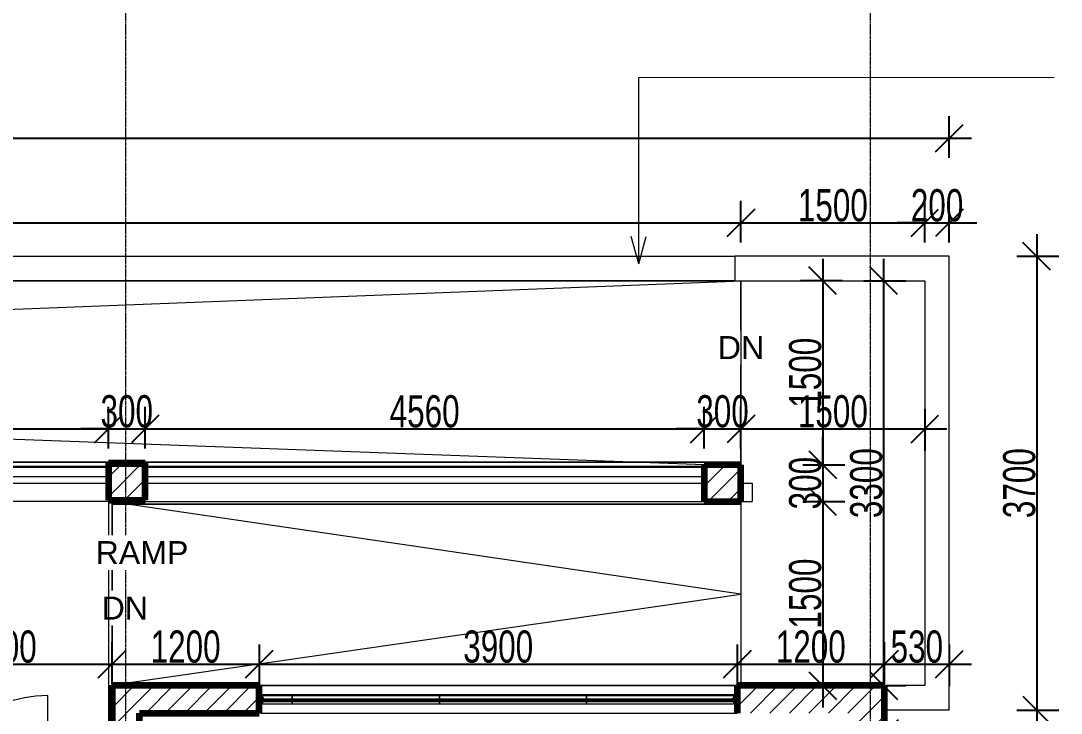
# Model space of a CAD drawing. Header units: millimetres. Extents: x -35190 to 411743, y -233114 to 23872.
# Drawn here: x 262557 to 271044, y 6556 to 12200 of the extents above; entities that cross this region are included whole.
import ezdxf

# ---------------------------------------------------------------- set-up
doc = ezdxf.new("R2010")
doc.units = ezdxf.units.MM
doc.linetypes.add('Grid Line', pattern=[22.225, 12.7, -3.175, 3.175, -3.175])
for name, color, linetype, lineweight in [('A-ANNO-DIMS', 211, 'Continuous', 9), ('A-DETL-THIN', 151, 'Continuous', 18), ('A-DOOR', 31, 'Continuous', 18), ('A-FLOR', 192, 'Continuous', 18), ('A-FLOR-HRAL', 11, 'Continuous', 18), ('A-FLOR-LEVL', 51, 'Continuous', 18), ('A-FLOR-LEVL-TEXT', 2, 'Continuous', 18), ('A-GLAZ-CURT', 52, 'Continuous', 18), ('A-GLAZ-CWMG', 51, 'Continuous', 18), ('A-WALL', 113, 'Continuous', 18), ('A-WALL-PATT', 111, 'Continuous', 18), ('G-ANNO-TEXT', 231, 'Continuous', 9), ('Q-CASE', 31, 'Continuous', 18), ('S-GRID', 1, 'Continuous', 9)]:
    doc.layers.add(name, color=color, linetype=linetype, lineweight=lineweight)
doc.styles.add('Arial', font='arial.ttf', dxfattribs={"height": 187.5})
doc.styles.add('Arial_8', font='arial.ttf', dxfattribs={"width": 0.7, "height": 262.5})
doc.dimstyles.new('small_3_5mm', dxfattribs={"dimscale": 304.8, "dimtxt": 267.818092, "dimasz": 0.738189, "dimexe": 0.590551, "dimexo": 0.0625, "dimgap": 0.024606, "dimtad": 1, "dimdec": 0, "dimzin": 0, "dimdsep": 46, "dimtxsty": 'Arial_8', "dimblk1": 'OBLIQUE', "dimblk2": 'OBLIQUE', "dimsah": 1, "dimcen": 0.09, "dimdle": 0.590551, "dimazin": 0, "dimtfac": 1, "dimtdec": 4, "dimtix": 1, "dimtmove": 0, "dimatfit": 3, "dimfxl": 0.590551, "dimfxlon": 1, "dimtvp": 1, "dimtolj": 1, "dimtzin": 0, "dimarcsym": 2})
pattern_1 = [(45, (247326.97, -1578.69), (-79.5495, 79.5495), [])]

# ---------------------------------------------------------------- blocks, each defined once
blk = doc.blocks.new('Double - Offset 1 - 1200 x 2100mm Sgl Swing-501791-SECOND FLOOR')
at = {"layer": 'A-DOOR'}
for p, q in [((834, 112.5), (834, 1057)), ((-366, 112.5), (-366, 368))]:
    blk.add_line(p, q, dxfattribs=at)
for centre, radius, start, end in [((834, 112.5), 944.5, 90, 180), ((-366, 112.5), 255.5, 360, 90)]:
    blk.add_arc(centre, radius, start, end, dxfattribs=at)
blk = doc.blocks.new('Top Rail Type - Top Rail_Internal_-623587-SECOND FLOOR')
at = {"layer": 'A-FLOR-HRAL'}
for p, q in [((21103.9, 10179.7), (1223.9, 10179.7)), ((11383.9, 10139.7), (15943.9, 10139.7)), ((16243.9, 10139.7), (20803.9, 10139.7)), ((21103.9, 10162), (21103.9, 10159.7))]:
    blk.add_line(p, q, dxfattribs=at)
blk = doc.blocks.new('Top Rail Type - Top Rail_Internal_-V25-SECOND FLOOR')
at = {"layer": 'A-FLOR-HRAL'}
for p, q in [((1223.9, 10179.7), (21103.9, 10179.7)), ((11383.9, 10139.7), (15943.9, 10139.7)), ((16243.9, 10139.7), (20803.9, 10139.7)), ((21103.9, 10179.7), (21103.9, 10159.7))]:
    blk.add_line(p, q, dxfattribs=at)
blk = doc.blocks.new('Top Rail Type - Top Rail_Internal_-623651-SECOND FLOOR')
at = {"layer": 'A-FLOR-HRAL'}
for p, q in [((15973.9, 9857.4), (15973.9, 9859.7)), ((21103.9, 9859.7), (21103.9, 9857.4)), ((15973.9, 9839.7), (21103.9, 9839.7))]:
    blk.add_line(p, q, dxfattribs=at)
blk = doc.blocks.new('Top Rail Type - Top Rail_Internal_-V26-SECOND FLOOR')
at = {"layer": 'A-FLOR-HRAL'}
for p, q in [((15973.9, 9839.7), (15973.9, 9859.7)), ((21103.9, 9839.7), (21103.9, 9859.7)), ((21103.9, 9839.7), (15973.9, 9839.7))]:
    blk.add_line(p, q, dxfattribs=at)
blk = doc.blocks.new('Top Rail Type - Top Rail_Internal_-623928-SECOND FLOOR')
at = {"layer": 'A-FLOR-HRAL'}
for p, q in [((21103.9, 10179.7), (1223.9, 10179.7)), ((11383.9, 10139.7), (15943.9, 10139.7)), ((16243.9, 10139.7), (20803.9, 10139.7)), ((21103.9, 10162), (21103.9, 10159.7))]:
    blk.add_line(p, q, dxfattribs=at)
blk = doc.blocks.new('Top Rail Type - Top Rail_Internal_-V27-SECOND FLOOR')
at = {"layer": 'A-FLOR-HRAL'}
for p, q in [((1223.9, 10179.7), (21103.9, 10179.7)), ((11383.9, 10139.7), (15943.9, 10139.7)), ((16243.9, 10139.7), (20803.9, 10139.7)), ((21103.9, 10179.7), (21103.9, 10159.7))]:
    blk.add_line(p, q, dxfattribs=at)
blk = doc.blocks.new('Casework 2 - Casework 2-644764-SECOND FLOOR')
at = {"layer": 'Q-CASE'}
for p, q in [((1174, 11859.7), (21055, 11859.7)), ((22803.9, 11859.7), (21055, 11859.7)), ((21055, 11859.7), (21055, 11659.7)), ((22803.9, 8159.7), (22803.9, 11859.7)), ((21055, 11659.7), (1174, 11659.7)), ((21055, 11659.7), (22603.9, 11659.7)), ((22603.9, 11659.7), (22603.9, 8359.7)), ((15943.9, 10060.2), (11383.9, 10060.2)), ((20803.9, 10060.2), (16243.9, 10060.2)), ((13998.9, 10009.7), (15943.9, 10009.7)), ((16243.9, 10009.7), (20803.9, 10009.7)), ((21103.9, 10009.7), (21195, 10009.7)), ((21195, 10009.7), (21195, 9859.7)), ((16019.6, 9859.7), (14148.9, 9859.7)), ((16019.6, 9871.6), (16019.6, 9859.7)), ((16019.6, 9859.7), (20803.9, 9859.7)), ((21103.9, 9859.7), (21195, 9859.7)), ((22603.9, 8359.7), (22273.9, 8359.7)), ((22803.9, 8159.7), (22273.9, 8159.7))]:
    blk.add_line(p, q, dxfattribs=at)
blk = doc.blocks.new('grill panel - grill panel-704256-SECOND FLOOR')
at = {"layer": 'A-GLAZ-CURT'}
for p, q in [((600, 0.4), (600, -32.3)), ((-600, -32.3), (-600, -15)), ((-600, -39.4), (-600, -32.3)), ((600, -32.3), (-600, -32.3)), ((600, -39.4), (-600, -39.4)), ((600, -32.3), (600, -39.4))]:
    blk.add_line(p, q, dxfattribs=at)
blk = doc.blocks.new('Rectangular Mullion - 30mm Square-V42-SECOND FLOOR')
at = {"layer": 'A-GLAZ-CWMG', "lineweight": 35}
for p, q in [((-30, 15), (0, 15)), ((-30, -14.6), (-30, 15)), ((0, 15), (0, -15)), ((0, -15), (-30, -15))]:
    blk.add_line(p, q, dxfattribs=at)
blk = doc.blocks.new('grill panel - grill panel-V43-SECOND FLOOR')
at = {"layer": 'A-GLAZ-CURT'}
h = blk.add_hatch(dxfattribs=at)
h.set_pattern_fill('FP_24', color=256, style=0, pattern_type=2)
h.set_pattern_definition([(225, (20443.9, 8247.18), (79.5495, -79.5495), [])])
h.paths.add_polyline_path([(-600, 14.6), (-600, 0.4), (600, 0.4), (600, 14.6), (-567.8, 14.6)])
for p, q in [((-600, 15), (-600, 39.4)), ((-600, 39.4), (600, 39.4)), ((600, 39.4), (600, 14.6))]:
    blk.add_line(p, q, dxfattribs=at)
at = {"layer": 'A-GLAZ-CURT', "lineweight": 25}
for p, q in [((-600, 14.6), (-600, 0.4)), ((600, 14.6), (-600, 14.6)), ((-600, 0.4), (600, 0.4)), ((600, 0.4), (600, 14.6))]:
    blk.add_line(p, q, dxfattribs=at)
blk = doc.blocks.new('Rectangular Mullion - 30mm Square-V44-SECOND FLOOR')
at = {"layer": 'A-GLAZ-CWMG', "lineweight": 35}
for p, q in [((0, 15), (-30, 15)), ((-30, 15), (-30, -14.6)), ((0, -15), (0, 15)), ((-30, -15), (0, -15))]:
    blk.add_line(p, q, dxfattribs=at)
blk = doc.blocks.new('grill panel - grill panel-V38-SECOND FLOOR')
at = {"layer": 'A-GLAZ-CURT'}
for p, q in [((-600, -32.3), (-600, 0.4)), ((600, 0.4), (600, -32.3)), ((-600, -39.4), (-600, -32.3)), ((600, -32.3), (-600, -32.3)), ((600, -39.4), (-600, -39.4)), ((600, -32.3), (600, -39.4))]:
    blk.add_line(p, q, dxfattribs=at)
blk = doc.blocks.new('grill panel - grill panel-V45-SECOND FLOOR')
at = {"layer": 'A-GLAZ-CURT'}
h = blk.add_hatch(dxfattribs=at)
h.set_pattern_fill('FP_25', color=256, style=0, pattern_type=2)
h.set_pattern_definition([(225, (19243.9, 8247.18), (79.5495, -79.5495), [])])
h.paths.add_polyline_path([(-600, 14.6), (-600, 0.4), (600, 0.4), (600, 14.6), (-315.4, 14.6)])
for p, q in [((-600, 14.6), (-600, 39.4)), ((-600, 39.4), (600, 39.4)), ((600, 39.4), (600, 14.6))]:
    blk.add_line(p, q, dxfattribs=at)
at = {"layer": 'A-GLAZ-CURT', "lineweight": 25}
for p, q in [((-600, 14.6), (-600, 0.4)), ((600, 14.6), (-600, 14.6)), ((-600, 0.4), (600, 0.4)), ((600, 0.4), (600, 14.6))]:
    blk.add_line(p, q, dxfattribs=at)
blk = doc.blocks.new('grill panel - grill panel-V46-SECOND FLOOR')
at = {"layer": 'A-GLAZ-CURT'}
h = blk.add_hatch(dxfattribs=at)
h.set_pattern_fill('FP_26', color=256, style=0, pattern_type=2)
h.set_pattern_definition([(225, (18043.9, 8247.18), (79.5495, -79.5495), [])])
h.paths.add_polyline_path([(-600, 14.6), (-600, 0.4), (600, 0.4), (600, 14.6), (-353.4, 14.6)])
for p, q in [((-600, 14.6), (-600, 39.4)), ((-600, 39.4), (600, 39.4)), ((600, 39.4), (600, 14.6))]:
    blk.add_line(p, q, dxfattribs=at)
at = {"layer": 'A-GLAZ-CURT', "lineweight": 25}
for p, q in [((-600, 14.6), (-600, 0.4)), ((600, 14.6), (-600, 14.6)), ((-600, 0.4), (600, 0.4)), ((600, 0.4), (600, 14.6))]:
    blk.add_line(p, q, dxfattribs=at)
blk = doc.blocks.new('grill panel - grill panel-704987-SECOND FLOOR')
at = {"layer": 'A-GLAZ-CURT'}
for p, q in [((-120, -32.3), (-120, 0.4)), ((-120, -39.4), (-120, -32.3)), ((120, -32.3), (-120, -32.3)), ((120, -39.4), (-120, -39.4)), ((120, -15), (120, -32.3)), ((120, -32.3), (120, -39.4))]:
    blk.add_line(p, q, dxfattribs=at)
blk = doc.blocks.new('grill panel - grill panel-V47-SECOND FLOOR')
at = {"layer": 'A-GLAZ-CURT'}
h = blk.add_hatch(dxfattribs=at)
h.set_pattern_fill('FP_27', color=256, style=0, pattern_type=2)
h.set_pattern_definition([(225, (17323.9, 8247.18), (79.5495, -79.5495), [])])
h.paths.add_polyline_path([(120, 14.6), (-120, 14.6), (-120, 0.4), (120, 0.4)])
for p, q in [((-120, 14.6), (-120, 39.4)), ((-120, 39.4), (120, 39.4)), ((120, 39.4), (120, 15))]:
    blk.add_line(p, q, dxfattribs=at)
at = {"layer": 'A-GLAZ-CURT', "lineweight": 25}
for p, q in [((-120, 14.6), (-120, 0.4)), ((120, 14.6), (-120, 14.6)), ((-120, 0.4), (120, 0.4)), ((120, 0.4), (120, 14.6))]:
    blk.add_line(p, q, dxfattribs=at)
blk = doc.blocks.new('_Oblique')
at = {"color": 0, "linetype": 'ByBlock', "lineweight": -2}
blk.add_line((-0.5, -0.5), (0.5, 0.5), dxfattribs=at)
blk = doc.blocks.new('*D5587')
at = {"layer": 'A-ANNO-DIMS', "color": 0, "lineweight": -2, "transparency": 16777216}
for p, q in [((269600.9, 6551.1), (269600.9, 6210.1)), ((278525.9, 6551.1), (278525.9, 6210.1)), ((269420.9, 6390.1), (278705.9, 6390.1))]:
    blk.add_line(p, q, dxfattribs=at)
at = {"layer": 'Defpoints', "color": 0, "transparency": 16777216}
for p in [(269600.9, 6570.1), (278525.9, 6570.1), (278525.9, 6390.1)]:
    blk.add_point(p, dxfattribs=at)
at = {"layer": 'A-ANNO-DIMS', "color": 0, "lineweight": -2, "transparency": 16777216, "xscale": 224.9999999999999, "yscale": 224.9999999999999, "zscale": 224.9999999999999, "rotation": 180}
blk.add_blockref('_Oblique', (269600.9, 6390.1), dxfattribs=at)
at = {"layer": 'A-ANNO-DIMS', "color": 0, "lineweight": -2, "transparency": 16777216, "xscale": 224.9999999999999, "yscale": 224.9999999999999, "zscale": 224.9999999999999}
blk.add_blockref('_Oblique', (278525.9, 6390.1), dxfattribs=at)
at = {"layer": 'A-ANNO-DIMS', "color": 0, "transparency": 16777216, "insert": (274063.4, 6531.7), "char_height": 262.5, "width": 672.429, "attachment_point": 5, "style": 'Arial_8'}
blk.add_mtext('\\A1;8925', dxfattribs=at)
blk = doc.blocks.new('*D5591')
at = {"layer": 'A-ANNO-DIMS', "color": 0, "lineweight": -2, "transparency": 16777216}
for p, q in [((261500.9, 6794.6), (261500.9, 7135.6)), ((263300.9, 6794.6), (263300.9, 7135.6)), ((261320.9, 6955.6), (263480.9, 6955.6))]:
    blk.add_line(p, q, dxfattribs=at)
at = {"layer": 'Defpoints', "color": 0, "transparency": 16777216}
for p in [(263300.9, 6955.6), (261500.9, 6775.6), (263300.9, 6775.6)]:
    blk.add_point(p, dxfattribs=at)
at = {"layer": 'A-ANNO-DIMS', "color": 0, "lineweight": -2, "transparency": 16777216, "xscale": 224.9999999999999, "yscale": 224.9999999999999, "zscale": 224.9999999999999, "rotation": 180}
blk.add_blockref('_Oblique', (261500.9, 6955.6), dxfattribs=at)
at = {"layer": 'A-ANNO-DIMS', "color": 0, "lineweight": -2, "transparency": 16777216, "xscale": 224.9999999999999, "yscale": 224.9999999999999, "zscale": 224.9999999999999}
blk.add_blockref('_Oblique', (263300.9, 6955.6), dxfattribs=at)
at = {"layer": 'A-ANNO-DIMS', "color": 0, "transparency": 16777216, "insert": (262400.9, 7097.1), "char_height": 262.5, "width": 672.429, "attachment_point": 5, "style": 'Arial_8'}
blk.add_mtext('\\A1;1800', dxfattribs=at)
blk = doc.blocks.new('*D5592')
at = {"layer": 'A-ANNO-DIMS', "color": 0, "lineweight": -2, "transparency": 16777216}
for p, q in [((263300.9, 6794.6), (263300.9, 7135.6)), ((264500.9, 7116.5), (264500.9, 6775.6)), ((263120.9, 6955.6), (264680.9, 6955.6))]:
    blk.add_line(p, q, dxfattribs=at)
at = {"layer": 'Defpoints', "color": 0, "transparency": 16777216}
for p in [(264500.9, 7135.6), (264500.9, 6955.6), (263300.9, 6775.6)]:
    blk.add_point(p, dxfattribs=at)
at = {"layer": 'A-ANNO-DIMS', "color": 0, "lineweight": -2, "transparency": 16777216, "xscale": 224.9999999999999, "yscale": 224.9999999999999, "zscale": 224.9999999999999, "rotation": 180}
blk.add_blockref('_Oblique', (263300.9, 6955.6), dxfattribs=at)
at = {"layer": 'A-ANNO-DIMS', "color": 0, "lineweight": -2, "transparency": 16777216, "xscale": 224.9999999999999, "yscale": 224.9999999999999, "zscale": 224.9999999999999}
blk.add_blockref('_Oblique', (264500.9, 6955.6), dxfattribs=at)
at = {"layer": 'A-ANNO-DIMS', "color": 0, "transparency": 16777216, "insert": (263900.9, 7097.1), "char_height": 262.5, "width": 672.429, "attachment_point": 5, "style": 'Arial_8'}
blk.add_mtext('\\A1;1200', dxfattribs=at)
blk = doc.blocks.new('*D5593')
at = {"layer": 'A-ANNO-DIMS', "color": 0, "lineweight": -2, "transparency": 16777216}
for p, q in [((264500.9, 7116.5), (264500.9, 6775.6)), ((268400.9, 7116.5), (268400.9, 6775.6)), ((264320.9, 6955.6), (268580.9, 6955.6))]:
    blk.add_line(p, q, dxfattribs=at)
at = {"layer": 'Defpoints', "color": 0, "transparency": 16777216}
for p in [(264500.9, 7135.6), (268400.9, 7135.6), (268400.9, 6955.6)]:
    blk.add_point(p, dxfattribs=at)
at = {"layer": 'A-ANNO-DIMS', "color": 0, "lineweight": -2, "transparency": 16777216, "xscale": 224.9999999999999, "yscale": 224.9999999999999, "zscale": 224.9999999999999, "rotation": 180}
blk.add_blockref('_Oblique', (264500.9, 6955.6), dxfattribs=at)
at = {"layer": 'A-ANNO-DIMS', "color": 0, "lineweight": -2, "transparency": 16777216, "xscale": 224.9999999999999, "yscale": 224.9999999999999, "zscale": 224.9999999999999}
blk.add_blockref('_Oblique', (268400.9, 6955.6), dxfattribs=at)
at = {"layer": 'A-ANNO-DIMS', "color": 0, "transparency": 16777216, "insert": (266450.9, 7097.2), "char_height": 262.5, "width": 672.429, "attachment_point": 5, "style": 'Arial_8'}
blk.add_mtext('\\A1;3900', dxfattribs=at)
blk = doc.blocks.new('*D5594')
at = {"layer": 'A-ANNO-DIMS', "color": 0, "lineweight": -2, "transparency": 16777216}
for p, q in [((269600.9, 6794.6), (269600.9, 7135.6)), ((268400.9, 7116.5), (268400.9, 6775.6)), ((268220.9, 6955.6), (269780.9, 6955.6))]:
    blk.add_line(p, q, dxfattribs=at)
at = {"layer": 'Defpoints', "color": 0, "transparency": 16777216}
for p in [(268400.9, 7135.6), (269600.9, 6955.6), (269600.9, 6775.6)]:
    blk.add_point(p, dxfattribs=at)
at = {"layer": 'A-ANNO-DIMS', "color": 0, "lineweight": -2, "transparency": 16777216, "xscale": 224.9999999999999, "yscale": 224.9999999999999, "zscale": 224.9999999999999, "rotation": 180}
blk.add_blockref('_Oblique', (268400.9, 6955.6), dxfattribs=at)
at = {"layer": 'A-ANNO-DIMS', "color": 0, "lineweight": -2, "transparency": 16777216, "xscale": 224.9999999999999, "yscale": 224.9999999999999, "zscale": 224.9999999999999}
blk.add_blockref('_Oblique', (269600.9, 6955.6), dxfattribs=at)
at = {"layer": 'A-ANNO-DIMS', "color": 0, "transparency": 16777216, "insert": (269000.9, 7097.1), "char_height": 262.5, "width": 672.429, "attachment_point": 5, "style": 'Arial_8'}
blk.add_mtext('\\A1;1200', dxfattribs=at)
blk = doc.blocks.new('*D5595')
at = {"layer": 'A-ANNO-DIMS', "color": 0, "lineweight": -2, "transparency": 16777216}
for p, q in [((269600.9, 6794.6), (269600.9, 7135.6)), ((270130.9, 7116.5), (270130.9, 6775.6)), ((269420.9, 6955.6), (270310.9, 6955.6))]:
    blk.add_line(p, q, dxfattribs=at)
at = {"layer": 'Defpoints', "color": 0, "transparency": 16777216}
for p in [(270130.9, 7135.6), (270130.9, 6955.6), (269600.9, 6775.6)]:
    blk.add_point(p, dxfattribs=at)
at = {"layer": 'A-ANNO-DIMS', "color": 0, "lineweight": -2, "transparency": 16777216, "xscale": 224.9999999999999, "yscale": 224.9999999999999, "zscale": 224.9999999999999, "rotation": 180}
blk.add_blockref('_Oblique', (269600.9, 6955.6), dxfattribs=at)
at = {"layer": 'A-ANNO-DIMS', "color": 0, "lineweight": -2, "transparency": 16777216, "xscale": 224.9999999999999, "yscale": 224.9999999999999, "zscale": 224.9999999999999}
blk.add_blockref('_Oblique', (270130.9, 6955.6), dxfattribs=at)
at = {"layer": 'A-ANNO-DIMS', "color": 0, "transparency": 16777216, "insert": (269865.9, 7097.2), "char_height": 262.5, "width": 504.322, "attachment_point": 5, "style": 'Arial_8'}
blk.add_mtext('\\A1;530', dxfattribs=at)
blk = doc.blocks.new('*D5602')
at = {"layer": 'A-ANNO-DIMS', "color": 0, "lineweight": -2, "transparency": 16777216}
for p, q in [((248550.9, 10392.2), (248550.9, 10733.2)), ((268430.9, 10392.2), (268430.9, 10733.2)), ((248370.9, 10553.2), (268610.9, 10553.2))]:
    blk.add_line(p, q, dxfattribs=at)
at = {"layer": 'Defpoints', "color": 0, "transparency": 16777216}
for p in [(268430.9, 10553.2), (248550.9, 10373.2), (268430.9, 10373.2)]:
    blk.add_point(p, dxfattribs=at)
at = {"layer": 'A-ANNO-DIMS', "color": 0, "lineweight": -2, "transparency": 16777216, "xscale": 224.9999999999999, "yscale": 224.9999999999999, "zscale": 224.9999999999999, "rotation": 180}
blk.add_blockref('_Oblique', (248550.9, 10553.2), dxfattribs=at)
at = {"layer": 'A-ANNO-DIMS', "color": 0, "lineweight": -2, "transparency": 16777216, "xscale": 224.9999999999999, "yscale": 224.9999999999999, "zscale": 224.9999999999999}
blk.add_blockref('_Oblique', (268430.9, 10553.2), dxfattribs=at)
at = {"layer": 'A-ANNO-DIMS', "color": 0, "transparency": 16777216, "insert": (258490.9, 10694.7), "char_height": 262.5, "width": 840.537, "attachment_point": 5, "style": 'Arial_8'}
blk.add_mtext('\\A1;19880', dxfattribs=at)
blk = doc.blocks.new('*D5603')
at = {"layer": 'A-ANNO-DIMS', "color": 0, "lineweight": -2, "transparency": 16777216}
for p, q in [((268430.9, 10392.2), (268430.9, 10733.2)), ((269930.9, 10392.2), (269930.9, 10733.2)), ((268250.9, 10553.2), (270110.9, 10553.2))]:
    blk.add_line(p, q, dxfattribs=at)
at = {"layer": 'Defpoints', "color": 0, "transparency": 16777216}
for p in [(269930.9, 10553.2), (268430.9, 10373.2), (269930.9, 10373.2)]:
    blk.add_point(p, dxfattribs=at)
at = {"layer": 'A-ANNO-DIMS', "color": 0, "lineweight": -2, "transparency": 16777216, "xscale": 224.9999999999999, "yscale": 224.9999999999999, "zscale": 224.9999999999999, "rotation": 180}
blk.add_blockref('_Oblique', (268430.9, 10553.2), dxfattribs=at)
at = {"layer": 'A-ANNO-DIMS', "color": 0, "lineweight": -2, "transparency": 16777216, "xscale": 224.9999999999999, "yscale": 224.9999999999999, "zscale": 224.9999999999999}
blk.add_blockref('_Oblique', (269930.9, 10553.2), dxfattribs=at)
at = {"layer": 'A-ANNO-DIMS', "color": 0, "transparency": 16777216, "insert": (269180.9, 10694.7), "char_height": 262.5, "width": 672.429, "attachment_point": 5, "style": 'Arial_8'}
blk.add_mtext('\\A1;1500', dxfattribs=at)
blk = doc.blocks.new('*D5604')
at = {"layer": 'A-ANNO-DIMS', "color": 0, "lineweight": -2, "transparency": 16777216}
for p, q in [((269930.9, 10392.2), (269930.9, 10733.2)), ((270130.9, 10392.2), (270130.9, 10733.2)), ((269930.9, 10553.2), (269705.9, 10553.2)), ((269930.9, 10553.2), (270130.9, 10553.2)), ((270130.9, 10553.2), (270355.9, 10553.2))]:
    blk.add_line(p, q, dxfattribs=at)
at = {"layer": 'Defpoints', "color": 0, "transparency": 16777216}
for p in [(270130.9, 10553.2), (269930.9, 10373.2), (270130.9, 10373.2)]:
    blk.add_point(p, dxfattribs=at)
at = {"layer": 'A-ANNO-DIMS', "color": 0, "lineweight": -2, "transparency": 16777216, "xscale": 224.9999999999999, "yscale": 224.9999999999999, "zscale": 224.9999999999999}
blk.add_blockref('_Oblique', (269930.9, 10553.2), dxfattribs=at)
at = {"layer": 'A-ANNO-DIMS', "color": 0, "lineweight": -2, "transparency": 16777216, "xscale": 224.9999999999999, "yscale": 224.9999999999999, "zscale": 224.9999999999999, "rotation": 180}
blk.add_blockref('_Oblique', (270130.9, 10553.2), dxfattribs=at)
at = {"layer": 'A-ANNO-DIMS', "color": 0, "transparency": 16777216, "insert": (270030.9, 10694.7), "char_height": 262.5, "width": 504.322, "attachment_point": 5, "style": 'Arial_8'}
blk.add_mtext('\\A1;200', dxfattribs=at)
blk = doc.blocks.new('*D5605')
at = {"layer": 'A-ANNO-DIMS', "color": 0, "lineweight": -2, "transparency": 16777216}
for p, q in [((246850.9, 11082.2), (246850.9, 11423.2)), ((270130.9, 11082.2), (270130.9, 11423.2)), ((246670.9, 11243.2), (270310.9, 11243.2))]:
    blk.add_line(p, q, dxfattribs=at)
at = {"layer": 'Defpoints', "color": 0, "transparency": 16777216}
for p in [(270130.9, 11243.2), (246850.9, 11063.2), (270130.9, 11063.2)]:
    blk.add_point(p, dxfattribs=at)
at = {"layer": 'A-ANNO-DIMS', "color": 0, "lineweight": -2, "transparency": 16777216, "xscale": 224.9999999999999, "yscale": 224.9999999999999, "zscale": 224.9999999999999, "rotation": 180}
blk.add_blockref('_Oblique', (246850.9, 11243.2), dxfattribs=at)
at = {"layer": 'A-ANNO-DIMS', "color": 0, "lineweight": -2, "transparency": 16777216, "xscale": 224.9999999999999, "yscale": 224.9999999999999, "zscale": 224.9999999999999}
blk.add_blockref('_Oblique', (270130.9, 11243.2), dxfattribs=at)
at = {"layer": 'A-ANNO-DIMS', "color": 0, "transparency": 16777216, "insert": (258490.9, 11384.8), "char_height": 262.5, "width": 840.537, "attachment_point": 5, "style": 'Arial_8'}
blk.add_mtext('\\A1;23280', dxfattribs=at)
blk = doc.blocks.new('*D5610')
at = {"layer": 'A-ANNO-DIMS', "color": 0, "lineweight": -2, "transparency": 16777216}
for p, q in [((269098, 10261), (269098, 8401)), ((269258.9, 10081), (268918, 10081)), ((268937, 8581), (269278, 8581))]:
    blk.add_line(p, q, dxfattribs=at)
at = {"layer": 'Defpoints', "color": 0, "transparency": 16777216}
for p in [(269278, 10081), (268918, 8581), (269098, 8581)]:
    blk.add_point(p, dxfattribs=at)
at = {"layer": 'A-ANNO-DIMS', "color": 0, "lineweight": -2, "transparency": 16777216, "xscale": 224.9999999999999, "yscale": 224.9999999999999, "zscale": 224.9999999999999}
for p, rotation in [((269098, 10081), 90), ((269098, 8581), 270)]:
    blk.add_blockref('_Oblique', p, dxfattribs=dict(at, rotation=rotation))
at = {"layer": 'A-ANNO-DIMS', "color": 0, "transparency": 16777216, "insert": (268956.5, 9331), "char_height": 262.5, "width": 672.429, "attachment_point": 5, "rotation": 90, "style": 'Arial_8'}
blk.add_mtext('\\A1;1500', dxfattribs=at)
blk = doc.blocks.new('*D5611')
at = {"layer": 'A-ANNO-DIMS', "color": 0, "lineweight": -2, "transparency": 16777216}
for p, q in [((269098, 8581), (269098, 8806)), ((268937, 8581), (269278, 8581)), ((269098, 8581), (269098, 8281)), ((268937, 8281), (269278, 8281)), ((269098, 8281), (269098, 8056))]:
    blk.add_line(p, q, dxfattribs=at)
at = {"layer": 'Defpoints', "color": 0, "transparency": 16777216}
for p in [(268918, 8581), (268918, 8281), (269098, 8281)]:
    blk.add_point(p, dxfattribs=at)
at = {"layer": 'A-ANNO-DIMS', "color": 0, "lineweight": -2, "transparency": 16777216, "xscale": 224.9999999999999, "yscale": 224.9999999999999, "zscale": 224.9999999999999}
for p, rotation in [((269098, 8581), 270), ((269098, 8281), 90)]:
    blk.add_blockref('_Oblique', p, dxfattribs=dict(at, rotation=rotation))
at = {"layer": 'A-ANNO-DIMS', "color": 0, "transparency": 16777216, "insert": (268956.4, 8431), "char_height": 262.5, "width": 504.322, "attachment_point": 5, "rotation": 90, "style": 'Arial_8'}
blk.add_mtext('\\A1;300', dxfattribs=at)
blk = doc.blocks.new('*D5612')
at = {"layer": 'A-ANNO-DIMS', "color": 0, "lineweight": -2, "transparency": 16777216}
for p, q in [((269098, 8461), (269098, 6601)), ((268937, 8281), (269278, 8281)), ((269258.9, 6781), (268918, 6781))]:
    blk.add_line(p, q, dxfattribs=at)
at = {"layer": 'Defpoints', "color": 0, "transparency": 16777216}
for p in [(268918, 8281), (269098, 6781), (269278, 6781)]:
    blk.add_point(p, dxfattribs=at)
at = {"layer": 'A-ANNO-DIMS', "color": 0, "lineweight": -2, "transparency": 16777216, "xscale": 224.9999999999999, "yscale": 224.9999999999999, "zscale": 224.9999999999999}
for p, rotation in [((269098, 8281), 90), ((269098, 6781), 270)]:
    blk.add_blockref('_Oblique', p, dxfattribs=dict(at, rotation=rotation))
at = {"layer": 'A-ANNO-DIMS', "color": 0, "transparency": 16777216, "insert": (268956.5, 7531), "char_height": 262.5, "width": 672.429, "attachment_point": 5, "rotation": 90, "style": 'Arial_8'}
blk.add_mtext('\\A1;1500', dxfattribs=at)
blk = doc.blocks.new('*D5613')
at = {"layer": 'A-ANNO-DIMS', "color": 0, "lineweight": -2, "transparency": 16777216}
for p, q in [((269595.8, 6601), (269595.8, 10261)), ((269434.8, 10081), (269775.8, 10081)), ((269434.8, 6781), (269775.8, 6781))]:
    blk.add_line(p, q, dxfattribs=at)
at = {"layer": 'Defpoints', "color": 0, "transparency": 16777216}
for p in [(269415.8, 10081), (269595.8, 10081), (269415.8, 6781)]:
    blk.add_point(p, dxfattribs=at)
at = {"layer": 'A-ANNO-DIMS', "color": 0, "lineweight": -2, "transparency": 16777216, "xscale": 224.9999999999999, "yscale": 224.9999999999999, "zscale": 224.9999999999999}
for p, rotation in [((269595.8, 10081), 90), ((269595.8, 6781), 270)]:
    blk.add_blockref('_Oblique', p, dxfattribs=dict(at, rotation=rotation))
at = {"layer": 'A-ANNO-DIMS', "color": 0, "transparency": 16777216, "insert": (269454.2, 8431), "char_height": 262.5, "width": 672.429, "attachment_point": 5, "rotation": 90, "style": 'Arial_8'}
blk.add_mtext('\\A1;3300', dxfattribs=at)
blk = doc.blocks.new('*D5614')
at = {"layer": 'A-ANNO-DIMS', "color": 0, "lineweight": -2, "transparency": 16777216}
for p, q in [((270843.8, 10461), (270843.8, 6401)), ((270682.9, 10281), (271023.8, 10281)), ((270682.9, 6581), (271023.8, 6581))]:
    blk.add_line(p, q, dxfattribs=at)
at = {"layer": 'Defpoints', "color": 0, "transparency": 16777216}
for p in [(270663.8, 10281), (270663.8, 6581), (270843.8, 6581)]:
    blk.add_point(p, dxfattribs=at)
at = {"layer": 'A-ANNO-DIMS', "color": 0, "lineweight": -2, "transparency": 16777216, "xscale": 224.9999999999999, "yscale": 224.9999999999999, "zscale": 224.9999999999999}
for p, rotation in [((270843.8, 10281), 90), ((270843.8, 6581), 270)]:
    blk.add_blockref('_Oblique', p, dxfattribs=dict(at, rotation=rotation))
at = {"layer": 'A-ANNO-DIMS', "color": 0, "transparency": 16777216, "insert": (270702.2, 8431), "char_height": 262.5, "width": 672.429, "attachment_point": 5, "rotation": 90, "style": 'Arial_8'}
blk.add_mtext('\\A1;3700', dxfattribs=at)
blk = doc.blocks.new('*D5621')
at = {"layer": 'A-ANNO-DIMS', "color": 0, "lineweight": -2, "transparency": 16777216}
for p, q in [((258710.9, 8712.6), (258710.9, 9053.6)), ((263270.9, 8712.6), (263270.9, 9053.6)), ((258530.9, 8873.6), (263450.9, 8873.6))]:
    blk.add_line(p, q, dxfattribs=at)
at = {"layer": 'Defpoints', "color": 0, "transparency": 16777216}
for p in [(263270.9, 8873.6), (258710.9, 8693.6), (263270.9, 8693.6)]:
    blk.add_point(p, dxfattribs=at)
at = {"layer": 'A-ANNO-DIMS', "color": 0, "lineweight": -2, "transparency": 16777216, "xscale": 224.9999999999999, "yscale": 224.9999999999999, "zscale": 224.9999999999999, "rotation": 180}
blk.add_blockref('_Oblique', (258710.9, 8873.6), dxfattribs=at)
at = {"layer": 'A-ANNO-DIMS', "color": 0, "lineweight": -2, "transparency": 16777216, "xscale": 224.9999999999999, "yscale": 224.9999999999999, "zscale": 224.9999999999999}
blk.add_blockref('_Oblique', (263270.9, 8873.6), dxfattribs=at)
at = {"layer": 'A-ANNO-DIMS', "color": 0, "transparency": 16777216, "insert": (260990.9, 9015.1), "char_height": 262.5, "width": 672.429, "attachment_point": 5, "style": 'Arial_8'}
blk.add_mtext('\\A1;4560', dxfattribs=at)
blk = doc.blocks.new('*D5622')
at = {"layer": 'A-ANNO-DIMS', "color": 0, "lineweight": -2, "transparency": 16777216}
for p, q in [((263270.9, 8712.6), (263270.9, 9053.6)), ((263570.9, 8712.6), (263570.9, 9053.6)), ((263270.9, 8873.6), (263045.9, 8873.6)), ((263270.9, 8873.6), (263570.9, 8873.6)), ((263570.9, 8873.6), (263795.9, 8873.6))]:
    blk.add_line(p, q, dxfattribs=at)
at = {"layer": 'Defpoints', "color": 0, "transparency": 16777216}
for p in [(263570.9, 8873.6), (263270.9, 8693.6), (263570.9, 8693.6)]:
    blk.add_point(p, dxfattribs=at)
at = {"layer": 'A-ANNO-DIMS', "color": 0, "lineweight": -2, "transparency": 16777216, "xscale": 224.9999999999999, "yscale": 224.9999999999999, "zscale": 224.9999999999999}
blk.add_blockref('_Oblique', (263270.9, 8873.6), dxfattribs=at)
at = {"layer": 'A-ANNO-DIMS', "color": 0, "lineweight": -2, "transparency": 16777216, "xscale": 224.9999999999999, "yscale": 224.9999999999999, "zscale": 224.9999999999999, "rotation": 180}
blk.add_blockref('_Oblique', (263570.9, 8873.6), dxfattribs=at)
at = {"layer": 'A-ANNO-DIMS', "color": 0, "transparency": 16777216, "insert": (263420.9, 9015.2), "char_height": 262.5, "width": 504.322, "attachment_point": 5, "style": 'Arial_8'}
blk.add_mtext('\\A1;300', dxfattribs=at)
blk = doc.blocks.new('*D5623')
at = {"layer": 'A-ANNO-DIMS', "color": 0, "lineweight": -2, "transparency": 16777216}
for p, q in [((263570.9, 8712.6), (263570.9, 9053.6)), ((268130.9, 8712.6), (268130.9, 9053.6)), ((263390.9, 8873.6), (268310.9, 8873.6))]:
    blk.add_line(p, q, dxfattribs=at)
at = {"layer": 'Defpoints', "color": 0, "transparency": 16777216}
for p in [(268130.9, 8873.6), (263570.9, 8693.6), (268130.9, 8693.6)]:
    blk.add_point(p, dxfattribs=at)
at = {"layer": 'A-ANNO-DIMS', "color": 0, "lineweight": -2, "transparency": 16777216, "xscale": 224.9999999999999, "yscale": 224.9999999999999, "zscale": 224.9999999999999, "rotation": 180}
blk.add_blockref('_Oblique', (263570.9, 8873.6), dxfattribs=at)
at = {"layer": 'A-ANNO-DIMS', "color": 0, "lineweight": -2, "transparency": 16777216, "xscale": 224.9999999999999, "yscale": 224.9999999999999, "zscale": 224.9999999999999}
blk.add_blockref('_Oblique', (268130.9, 8873.6), dxfattribs=at)
at = {"layer": 'A-ANNO-DIMS', "color": 0, "transparency": 16777216, "insert": (265850.9, 9015.1), "char_height": 262.5, "width": 672.429, "attachment_point": 5, "style": 'Arial_8'}
blk.add_mtext('\\A1;4560', dxfattribs=at)
blk = doc.blocks.new('*D5624')
at = {"layer": 'A-ANNO-DIMS', "color": 0, "lineweight": -2, "transparency": 16777216}
for p, q in [((268130.9, 8712.6), (268130.9, 9053.6)), ((268430.9, 8712.6), (268430.9, 9053.6)), ((268130.9, 8873.6), (267905.9, 8873.6)), ((268130.9, 8873.6), (268430.9, 8873.6)), ((268430.9, 8873.6), (268655.9, 8873.6))]:
    blk.add_line(p, q, dxfattribs=at)
at = {"layer": 'Defpoints', "color": 0, "transparency": 16777216}
for p in [(268430.9, 8873.6), (268130.9, 8693.6), (268430.9, 8693.6)]:
    blk.add_point(p, dxfattribs=at)
at = {"layer": 'A-ANNO-DIMS', "color": 0, "lineweight": -2, "transparency": 16777216, "xscale": 224.9999999999999, "yscale": 224.9999999999999, "zscale": 224.9999999999999}
blk.add_blockref('_Oblique', (268130.9, 8873.6), dxfattribs=at)
at = {"layer": 'A-ANNO-DIMS', "color": 0, "lineweight": -2, "transparency": 16777216, "xscale": 224.9999999999999, "yscale": 224.9999999999999, "zscale": 224.9999999999999, "rotation": 180}
blk.add_blockref('_Oblique', (268430.9, 8873.6), dxfattribs=at)
at = {"layer": 'A-ANNO-DIMS', "color": 0, "transparency": 16777216, "insert": (268280.9, 9015.2), "char_height": 262.5, "width": 504.322, "attachment_point": 5, "style": 'Arial_8'}
blk.add_mtext('\\A1;300', dxfattribs=at)
blk = doc.blocks.new('*D5625')
at = {"layer": 'A-ANNO-DIMS', "color": 0, "lineweight": -2, "transparency": 16777216}
for p, q in [((268430.9, 8712.6), (268430.9, 9053.6)), ((269930.9, 9034.5), (269930.9, 8693.6)), ((268250.9, 8873.6), (270110.9, 8873.6))]:
    blk.add_line(p, q, dxfattribs=at)
at = {"layer": 'Defpoints', "color": 0, "transparency": 16777216}
for p in [(269930.9, 9053.6), (269930.9, 8873.6), (268430.9, 8693.6)]:
    blk.add_point(p, dxfattribs=at)
at = {"layer": 'A-ANNO-DIMS', "color": 0, "lineweight": -2, "transparency": 16777216, "xscale": 224.9999999999999, "yscale": 224.9999999999999, "zscale": 224.9999999999999, "rotation": 180}
blk.add_blockref('_Oblique', (268430.9, 8873.6), dxfattribs=at)
at = {"layer": 'A-ANNO-DIMS', "color": 0, "lineweight": -2, "transparency": 16777216, "xscale": 224.9999999999999, "yscale": 224.9999999999999, "zscale": 224.9999999999999}
blk.add_blockref('_Oblique', (269930.9, 8873.6), dxfattribs=at)
at = {"layer": 'A-ANNO-DIMS', "color": 0, "transparency": 16777216, "insert": (269180.9, 9015.1), "char_height": 262.5, "width": 672.429, "attachment_point": 5, "style": 'Arial_8'}
blk.add_mtext('\\A1;1500', dxfattribs=at)

msp = doc.modelspace()

# ---------------------------------------------------------------- hatches: boundary and pattern name
at = {"layer": 'A-WALL-PATT'}
h = msp.add_hatch(dxfattribs=at)
h.set_pattern_fill('FP_1', color=256, style=0, pattern_type=2)
h.set_pattern_definition(pattern_1)
h.paths.add_polyline_path([(263270.9, 8292.9), (263570.9, 8292.9), (263570.9, 8592.9), (263270.9, 8592.9), (263270.9, 8342.2)])
h = msp.add_hatch(dxfattribs=at)
h.set_pattern_fill('FP_1', color=256, style=0, pattern_type=2)
h.set_pattern_definition(pattern_1)
h.paths.add_polyline_path([(268430.9, 8281), (268430.9, 8581), (268130.9, 8581), (268130.9, 8281), (268338.6, 8281)])
h = msp.add_hatch(dxfattribs=at)
h.set_pattern_fill('FP_1', color=256, style=0, pattern_type=2)
h.set_pattern_definition(pattern_1)
h.paths.add_polyline_path([(263525.9, 5756), (263525.9, 6781), (263300.9, 6781), (263300.9, 5756)])
h = msp.add_hatch(dxfattribs=at)
h.set_pattern_fill('FP_1', color=256, style=0, pattern_type=2)
h.set_pattern_definition(pattern_1)
h.paths.add_polyline_path([(264500.9, 6556), (264500.9, 6781), (263525.9, 6781), (263525.9, 6556), (264271.9, 6556)])
h = msp.add_hatch(dxfattribs=at)
h.set_pattern_fill('FP_1', color=256, style=0, pattern_type=2)
h.set_pattern_definition(pattern_1)
h.paths.add_polyline_path([(269375.9, 6556), (269375.9, 6781), (268400.9, 6781), (268400.9, 6556)])
h = msp.add_hatch(dxfattribs=at)
h.set_pattern_fill('FP_1', color=256, style=0, pattern_type=2)
h.set_pattern_definition(pattern_1)
h.paths.add_polyline_path([(269500.6, 5756), (269600.9, 5756), (269600.9, 6781), (269375.9, 6781), (269375.9, 5756)])

# ---------------------------------------------------------------- linework, layer by layer
at = {"layer": 'A-DETL-THIN'}
for p, q in [((247050.9, 10081), (269930.9, 10081)), ((269930.9, 10081), (269930.9, 6781)), ((268430.9, 8569.2), (259037.3, 8916.5)), ((248550.9, 8569.2), (268430.9, 8569.2)), ((263300.9, 8281), (268430.9, 8281)), ((264500.9, 6781), (268400.9, 6781)), ((269930.9, 6781), (269600.9, 6781)), ((264513.4, 6556), (268400.9, 6556))]:
    msp.add_line(p, q, dxfattribs=at)
at = {"layer": 'A-FLOR'}
for p, q in [((268430.9, 10081), (268430.9, 8601)), ((263300.9, 6781), (263300.9, 8261))]:
    msp.add_line(p, q, dxfattribs=at)
at = {"layer": 'A-FLOR-LEVL'}
for p, q in [((268430.9, 8601), (268430.9, 10081)), ((263300.9, 8261), (263300.9, 6781)), ((268430.9, 8261), (268430.9, 6781)), ((268400.9, 6781), (264500.9, 6781))]:
    msp.add_line(p, q, dxfattribs=at)
at = {"layer": 'A-WALL', "lineweight": 140}
for p, q in [((263570.9, 8592.9), (263270.9, 8592.9)), ((263270.9, 8592.9), (263270.9, 8292.9)), ((263570.9, 8292.9), (263570.9, 8592.9)), ((268430.9, 8581), (268130.9, 8581)), ((268130.9, 8581), (268130.9, 8281)), ((268430.9, 8281), (268430.9, 8581)), ((263270.9, 8292.9), (263570.9, 8292.9)), ((268130.9, 8281), (268430.9, 8281)), ((263300.9, 6781), (263300.9, 5756)), ((264500.9, 6781), (263300.9, 6781)), ((264500.9, 6556), (264500.9, 6781)), ((269600.9, 6781), (268400.9, 6781)), ((268400.9, 6781), (268400.9, 6556)), ((269600.9, 4956), (269600.9, 6781)), ((263525.9, 5756), (263525.9, 6556)), ((263525.9, 6556), (264500.9, 6556))]:
    msp.add_line(p, q, dxfattribs=at)
at = {"layer": 'G-ANNO-TEXT', "color": 50}
for p, q in [((267597.2, 11737.1), (270986, 11739.3)), ((267597.2, 10217.8), (267597.2, 11737.1)), ((267597.2, 10217.8), (267536.9, 10442.8)), ((267597.2, 10217.8), (267657.5, 10442.8))]:
    msp.add_line(p, q, dxfattribs=at)
at = {"layer": 'S-GRID', "linetype": 'Grid Line'}
msp.add_line((269488.4, -24980.3), (269488.4, 17292.4), dxfattribs=at)

# ---------------------------------------------------------------- block references
at = {"layer": 'A-DOOR'}
msp.add_blockref('Double - Offset 1 - 1200 x 2100mm Sgl Swing-501791-SECOND FLOOR', (261941.9, 5643.5), dxfattribs=at)
at = {"layer": 'A-FLOR-HRAL'}
for name in ['Top Rail Type - Top Rail_Internal_-623587-SECOND FLOOR', 'Top Rail Type - Top Rail_Internal_-V25-SECOND FLOOR', 'Top Rail Type - Top Rail_Internal_-623928-SECOND FLOOR', 'Top Rail Type - Top Rail_Internal_-V27-SECOND FLOOR', 'Top Rail Type - Top Rail_Internal_-623651-SECOND FLOOR', 'Top Rail Type - Top Rail_Internal_-V26-SECOND FLOOR']:
    msp.add_blockref(name, (247327, -1578.7), dxfattribs=at)
at = {"layer": 'A-GLAZ-CURT', "rotation": 180}
for name, p in [('grill panel - grill panel-704987-SECOND FLOOR', (264650.9, 6668.5)), ('grill panel - grill panel-V38-SECOND FLOOR', (265370.9, 6668.5)), ('grill panel - grill panel-V38-SECOND FLOOR', (266570.9, 6668.5)), ('grill panel - grill panel-704256-SECOND FLOOR', (267770.9, 6668.5)), ('grill panel - grill panel-V47-SECOND FLOOR', (264650.9, 6668.5)), ('grill panel - grill panel-V46-SECOND FLOOR', (265370.9, 6668.5)), ('grill panel - grill panel-V45-SECOND FLOOR', (266570.9, 6668.5)), ('grill panel - grill panel-V43-SECOND FLOOR', (267770.9, 6668.5))]:
    msp.add_blockref(name, p, dxfattribs=at)
at = {"layer": 'A-GLAZ-CWMG', "extrusion": (0, 0, -1)}
msp.add_blockref('Rectangular Mullion - 30mm Square-V42-SECOND FLOOR', (-264500.9, 6668.5), dxfattribs=at)
at = {"layer": 'A-GLAZ-CWMG'}
msp.add_blockref('Rectangular Mullion - 30mm Square-V44-SECOND FLOOR', (268400.9, 6668.5), dxfattribs=at)
at = {"layer": 'Q-CASE'}
msp.add_blockref('Casework 2 - Casework 2-644764-SECOND FLOOR', (247327, -1578.7), dxfattribs=at)

# ---------------------------------------------------------------- dimensions: what is measured, and where the dimension line sits
at = {"layer": 'A-ANNO-DIMS'}
for base, p1, p2, override, picture, middle in [((270130.9, 11243.2), (246850.9, 11063.2), (270130.9, 11063.2), {"dimpost": '<>', "dimfxl": 23280}, '*D5605', (258490.9, 11384.8)), ((268430.9, 10553.2), (248550.9, 10373.2), (268430.9, 10373.2), {"dimpost": '<>', "dimfxl": 19880}, '*D5602', (258490.9, 10694.7)), ((269930.9, 10553.2), (268430.9, 10373.2), (269930.9, 10373.2), {"dimpost": '<>', "dimfxl": 1500}, '*D5603', (269180.9, 10694.7)), ((270130.9, 10553.2), (269930.9, 10373.2), (270130.9, 10373.2), {"dimpost": '<>', "dimfxl": 200}, '*D5604', (270030.9, 10694.7)), ((263270.9, 8873.6), (258710.9, 8693.6), (263270.9, 8693.6), {"dimpost": '<>', "dimfxl": 4560}, '*D5621', (260990.9, 9015.1)), ((263570.9, 8873.6), (263270.9, 8693.6), (263570.9, 8693.6), {"dimpost": '<>', "dimfxl": 300}, '*D5622', (263420.9, 9015.2)), ((268130.9, 8873.6), (263570.9, 8693.6), (268130.9, 8693.6), {"dimpost": '<>', "dimfxl": 4560}, '*D5623', (265850.9, 9015.1)), ((268430.9, 8873.6), (268130.9, 8693.6), (268430.9, 8693.6), {"dimpost": '<>', "dimfxl": 300}, '*D5624', (268280.9, 9015.2)), ((269930.9, 8873.6), (268430.9, 8693.6), (269930.9, 9053.6), {"dimpost": '<>', "dimfxl": 1542.595216}, '*D5625', (269180.9, 9015.1)), ((268400.9, 6955.6), (264500.9, 7135.6), (268400.9, 7135.6), {"dimpost": '<>', "dimfxl": 3900}, '*D5593', (266450.9, 7097.2)), ((269600.9, 6955.6), (268400.9, 7135.6), (269600.9, 6775.6), {"dimpost": '<>', "dimfxl": 1252.836781}, '*D5594', (269000.9, 7097.1)), ((270130.9, 6955.6), (269600.9, 6775.6), (270130.9, 7135.6), {"dimpost": '<>', "dimfxl": 640.702739}, '*D5595', (269865.9, 7097.2)), ((278525.9, 6390.1), (269600.9, 6570.1), (278525.9, 6570.1), {"dimpost": '<>', "dimfxl": 8925}, '*D5587', (274063.4, 6531.7))]:
    dim = msp.add_linear_dim(base=base, p1=p1, p2=p2, dimstyle='small_3_5mm', override=override, dxfattribs=at)
    dim.commit()
    dim.dimension.update_dxf_attribs({"geometry": picture, "text_midpoint": middle})
for base, p1, p2, override, picture, middle in [((270843.8, 6581), (270663.8, 10281), (270663.8, 6581), {"dimpost": '<>', "dimfxl": 3700}, '*D5614', (270702.2, 8431)), ((269098, 8581), (269278, 10081), (268918, 8581), {"dimpost": '<>', "dimfxl": 1542.595216}, '*D5610', (268956.5, 9331)), ((269595.8, 10081), (269415.8, 6781), (269415.8, 10081), {"dimpost": '<>', "dimfxl": 3300}, '*D5613', (269454.2, 8431)), ((269098, 8281), (268918, 8581), (268918, 8281), {"dimpost": '<>', "dimfxl": 300}, '*D5611', (268956.4, 8431)), ((269098, 6781), (268918, 8281), (269278, 6781), {"dimpost": '<>', "dimfxl": 1542.595216}, '*D5612', (268956.5, 7531))]:
    dim = msp.add_linear_dim(base=base, p1=p1, p2=p2, angle=90, dimstyle='small_3_5mm', override=override, dxfattribs=at)
    dim.commit()
    dim.dimension.update_dxf_attribs({"geometry": picture, "text_midpoint": middle})

# ---------------------------------------------------------------- next in the draw order: texts
at = {"layer": 'A-FLOR-LEVL-TEXT', "char_height": 187.5, "width": 452.053, "attachment_point": 1, "line_spacing_factor": 0.941778, "style": 'Arial', "bg_fill": 3, "box_fill_scale": 1.25, "bg_fill_color": 256, "bg_fill_true_color": 13158600, "bg_fill_transparency": 0}
for insert in [(268242.5, 9630.3), (263216.1, 7506.5)]:
    msp.add_mtext('DN', dxfattribs=dict(at, insert=insert))

# ---------------------------------------------------------------- next in the draw order: linework, layer by layer
at = {"layer": 'A-DETL-THIN'}
for p, q in [((259048, 9714.2), (268440.9, 10081)), ((268430.9, 10081), (268430.9, 7486)), ((263275.9, 5756), (263275.9, 8281)), ((263275.9, 5756), (263275.9, 8281)), ((268430.9, 7526), (263275.9, 8281)), ((263275.9, 6781), (268430.9, 7526))]:
    msp.add_line(p, q, dxfattribs=at)
at = {"layer": 'S-GRID', "linetype": 'Grid Line'}
msp.add_line((263413.4, -24980.3), (263413.4, 17292.4), dxfattribs=at)

# ---------------------------------------------------------------- next in the draw order: dimensions: what is measured, and where the dimension line sits
at = {"layer": 'A-ANNO-DIMS'}
for base, p1, p2, override, picture, middle in [((263300.9, 6955.6), (261500.9, 6775.6), (263300.9, 6775.6), {"dimpost": '<>', "dimfxl": 1800}, '*D5591', (262400.9, 7097.1)), ((264500.9, 6955.6), (263300.9, 6775.6), (264500.9, 7135.6), {"dimpost": '<>', "dimfxl": 1252.836781}, '*D5592', (263900.9, 7097.1))]:
    dim = msp.add_linear_dim(base=base, p1=p1, p2=p2, dimstyle='small_3_5mm', override=override, dxfattribs=at)
    dim.commit()
    dim.dimension.update_dxf_attribs({"geometry": picture, "text_midpoint": middle})

# ---------------------------------------------------------------- next in the draw order: texts
at = {"layer": 'G-ANNO-TEXT', "color": 7, "insert": (263167.2, 7958.6), "char_height": 187.5, "width": 907.911, "attachment_point": 1, "style": 'Arial', "bg_fill": 3, "box_fill_scale": 1.25, "bg_fill_color": 256, "bg_fill_true_color": 13158600, "bg_fill_transparency": 0}
msp.add_mtext('RAMP', dxfattribs=at)

doc.saveas('drawing.dxf')
